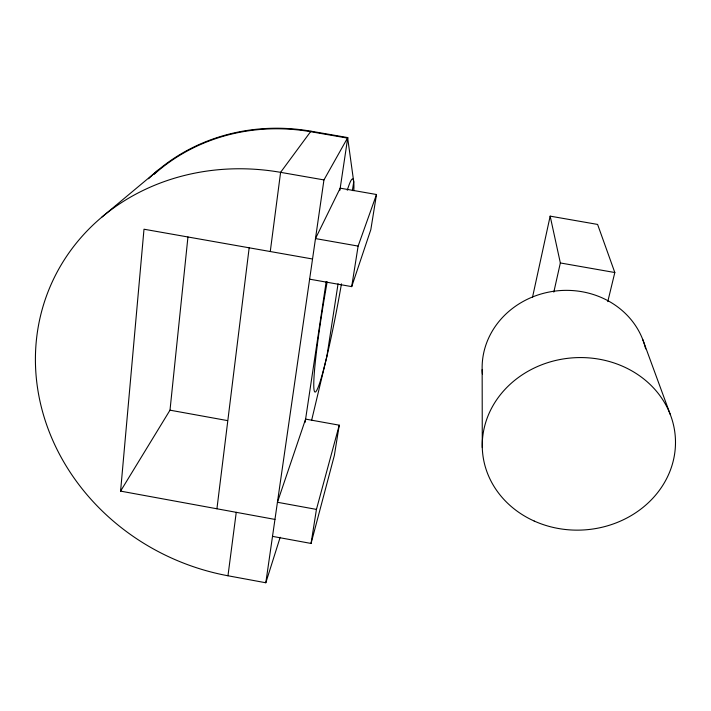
<?xml version="1.0" encoding="UTF-8"?>
<svg xmlns="http://www.w3.org/2000/svg" width="711" height="711" viewBox="0 0 711 711"><rect width="100%" height="100%" fill="white"/><g stroke="black" fill="none" stroke-linecap="round" stroke-linejoin="round"><path stroke-width="1.07" d="M274.953 519.421L120.586 491.123L143.995 229.218L312.538 259M120.586 491.123L170 410.176L187.953 236.932M216.926 508.783L249.17 247.801M280.178 537.285L265.816 582.762L227.973 575.768L236.248 512.32M270.269 251.534L280.596 172.346L310.947 131.197L347.768 137.587L339.876 190.299M265.816 582.762L323.949 179.919L347.768 137.587M305.117 422.343L326.189 281.645M338.063 283.769L326.936 356.113L311.578 420.53M352.38 190.61L353.731 181.847L347.688 138.13L310.876 131.739A190.788 176.95 24.6 0 0 153.931 174.479M272.509 536.37L311.054 543.444L316.439 509.405L339.245 425.178L305.606 419.099L277.432 502.268L316.439 509.405M309.623 279.165L351.705 286.622L358.122 246.086L376.501 194.512L340.196 188.166L315.488 238.576L358.122 246.086M339.245 425.178L334.366 455.422L311.054 543.444M376.501 194.512L370.822 229.653L351.705 286.622M532.503 297.322L550.163 216.144L597.596 224.427L614.819 272.526L607.772 301.615M553.816 292.097L560.348 262.954L550.163 216.144M101.984 216.997L157.993 170.213M323.949 179.919L280.596 172.346A223.245 202.04 23.3 0 0 36.99 334.979A223.245 202.04 23.3 0 0 227.973 575.768M560.348 262.954L614.819 272.526M170 410.176L227.556 420.601M642.717 339.431L670.197 414.3M482.156 369.64L482.28 447.601M148.537 178.772A191.321 177.439 24.6 0 1 310.947 131.197M347.27 190.246A108.196 7.217 -80 0 1 353.82 190.708M341.458 283.858A108.196 7.217 -80 0 1 315.08 392.045A108.196 7.217 -80 0 1 327.167 281.823M482.413 373.924A82.743 75.668 -6.5 0 1 552.74 291.403A82.743 75.668 -6.5 0 1 645.632 348.861M534.192 521.039A96.678 86.227 -4.3 0 0 675.406 438.669A96.678 86.227 -4.3 0 0 527.011 371.853A96.678 86.227 -4.3 0 0 534.192 521.039"/></g></svg>
